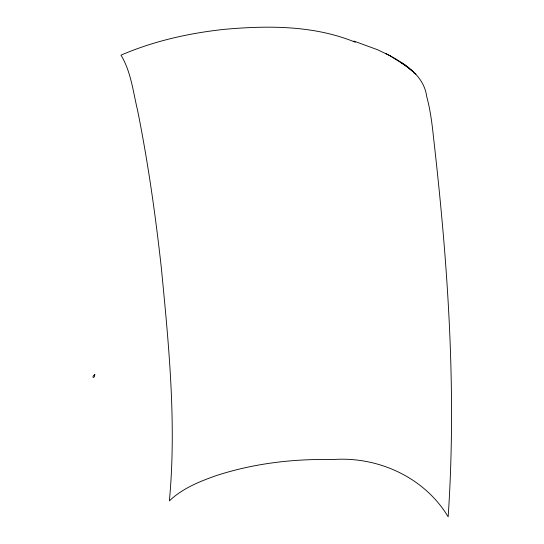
<?xml version="1.0" encoding="UTF-8"?>
<svg xmlns="http://www.w3.org/2000/svg" width="544" height="544" viewBox="0 0 544 544"><rect width="100%" height="100%" fill="white"/><g stroke="black" fill="none" stroke-linecap="round" stroke-linejoin="round"><path stroke-width="0.82" d="M353.886 41.072L377.713 49.803L389.871 55.665M355.341 42.242C314.194 25.316 268.41 25.446 224.747 29.308C189.21 33.089 153.877 40.977 120.979 55.155C131.043 71.74 133.049 91.582 137.53 110.092C148.002 162.18 155.455 214.839 161.31 267.634C168.81 344.978 176.623 423.184 169.388 500.861C182.342 488.458 199.39 481.562 216.05 475.687C253.388 463.468 292.971 458.721 332.166 459.578C377.692 456.022 424.429 477.231 448.154 516.8C456.79 389.939 447.828 262.582 433.405 136.469C432.011 123.046 430.243 109.623 426.727 96.56C423.83 74.732 403.519 62.825 385.818 53.543M413.522 72.644L415.861 74.1M389.803 55.624L405.695 65.742L400.88 62.329L401.832 62.988M94.806 374.462C94.683 379.624 90.63 377.25 94.806 374.462M407.952 67.483L404.457 64.838L413.141 71.686L407.952 67.483"/></g></svg>
